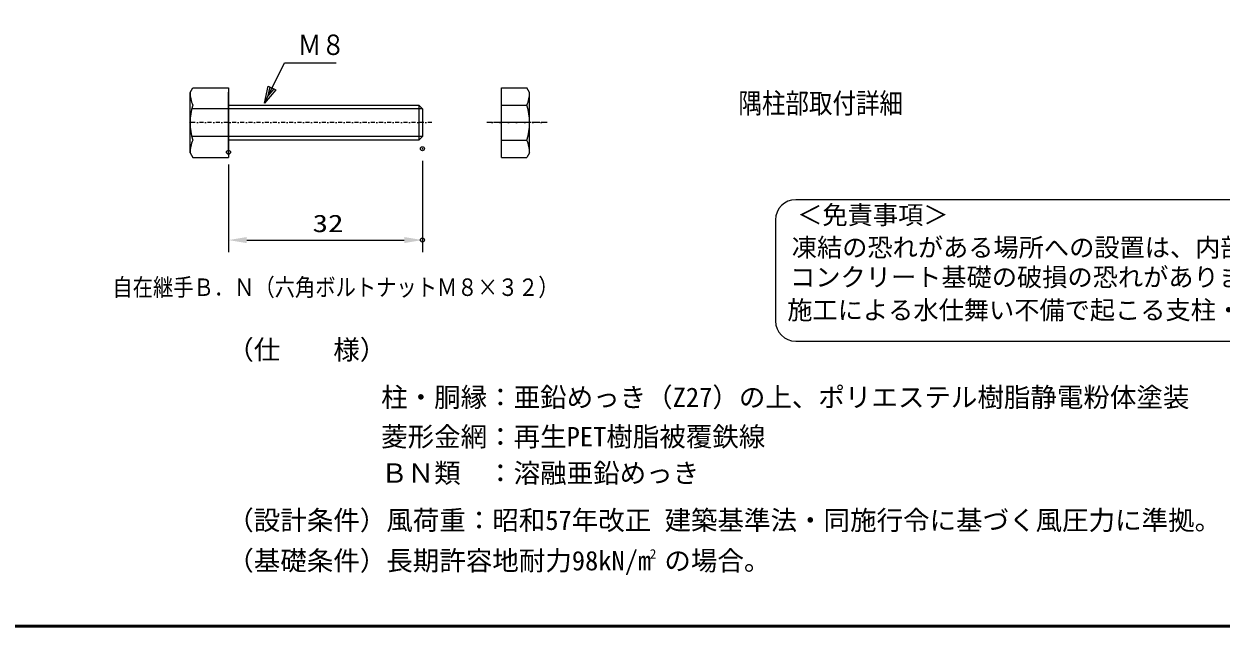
# Model space of a CAD drawing. Units: millimetres, scale not verified. Extents: x -4425 to 4425, y -3150 to 3150.
# Drawn here: x -368 to 2594, y -2925 to -1432 of the extents above; entities that cross this region are included whole.
import ezdxf
from ezdxf.enums import TextEntityAlignment as Align

# ---------------------------------------------------------------- set-up
doc = ezdxf.new("R2010")
doc.units = ezdxf.units.MM
doc.header["$LTSCALE"] = 20
doc.header["$PDMODE"] = 32
doc.header["$PDSIZE"] = 10
doc.linetypes.add('USER1', pattern=[1.01, 0.5, -0.25, 0.01, -0.25])
doc.linetypes.add('USER4', pattern=[1.125, 0.75, -0.125, 0.125, -0.125])
for name, color, linetype, lineweight in [('0-1_2', 7, 'Continuous', 25), ('0-2_1', 7, 'Continuous', 25), ('0-3_0', 7, 'Continuous', 25), ('0-B_DWGBRD-SMEC0', 2, 'Continuous', 25), ('0-E_WAKU', 7, 'Continuous', 25), ('0-F_D-TTL-TXT', 7, 'Continuous', 25)]:
    doc.layers.add(name, color=color, linetype=linetype, lineweight=lineweight)
doc.layers.add('0-9_DEFPOINTS', color=7, linetype='Continuous')
doc.styles.add('ＭＳ ゴシック', font='')
doc.styles.get('ＭＳ ゴシック').set_extended_font_data('MS Gothic')

# ---------------------------------------------------------------- blocks, each defined once
blk = doc.blocks.new('C9')
at = {"layer": '0-2_1', "color": 4}
for points in [[(93891.4, 39261), (94890.7, 41259.6), (97446.8, 41259.6)], [(94361, 39965.4), (94079.3, 39636.7), (94173.2, 40059.3)]]:
    blk.add_lwpolyline(points, dxfattribs=at)
blk.add_lwpolyline([(94454.9, 39918.4), (93891.4, 39261), (94079.3, 40106.2)], close=True, dxfattribs=at)
blk = doc.blocks.new('C75')
at = {"layer": '0-2_1', "color": 4}
for points in [[(93891.4, 39261), (94890.7, 41259.6), (97446.8, 41259.6)], [(94361, 39965.4), (94079.3, 39636.7), (94173.2, 40059.3)]]:
    blk.add_lwpolyline(points, dxfattribs=at)
blk.add_lwpolyline([(94454.9, 39918.4), (93891.4, 39261), (94079.3, 40106.2)], close=True, dxfattribs=at)

msp = doc.modelspace()

# ---------------------------------------------------------------- linework, layer by layer
at = {"layer": '0-1_2'}
for p, q in [((42.79, -1601.79), (49.47, -1590.21)), ((42.79, -1601.79), (49.47, -1590.21)), ((813.94, -1590.21), (876.37, -1590.21)), ((813.94, -1633.41), (813.94, -1590.21)), ((813.94, -1633.41), (813.94, -1590.21)), ((883.06, -1601.79), (876.37, -1590.21)), ((42.79, -1751.43), (42.79, -1601.79)), ((42.79, -1751.43), (42.79, -1601.79)), ((138.01, -1752.21), (138.01, -1601.01)), ((138.01, -1752.21), (138.01, -1601.01)), ((138.01, -1633.41), (609.37, -1633.41)), ((170.41, -1633.41), (609.37, -1633.41)), ((618.01, -1642.05), (618.01, -1711.17)), ((618.01, -1642.05), (618.01, -1711.17)), ((813.94, -1633.41), (876.37, -1633.41)), ((609.37, -1719.81), (138.01, -1719.81)), ((609.37, -1719.81), (170.41, -1719.81)), ((813.94, -1719.81), (876.37, -1719.81)), ((42.79, -1751.43), (49.47, -1763.01)), ((42.79, -1751.43), (49.47, -1763.01)), ((813.94, -1763.01), (876.37, -1763.01)), ((883.06, -1751.43), (876.37, -1763.01)), ((883.06, -1751.43), (876.37, -1763.01))]:
    msp.add_line(p, q, dxfattribs=at)
at = {"layer": '0-1_2', "color": 4}
for p, q in [((618.01, -1642.05), (47.03, -1642.05)), ((618.01, -1642.05), (166.75, -1642.05)), ((618.01, -1711.17), (47.03, -1711.17)), ((618.01, -1711.17), (166.75, -1711.17))]:
    msp.add_line(p, q, dxfattribs=at)
at = {"layer": '0-1_2'}
msp.add_lwpolyline([(883.06, -1751.43), (883.06, -1601.79), (876.37, -1590.21)], dxfattribs=at)
for centre, radius, start, end in [((120.89, -1601.79), 78.11, 179.99966, 203.88217), ((120.89, -1601.79), 78.11, 179.99966, 203.88217), ((804.95, -1601.79), 78.11, 336.11783, 0.00034), ((804.95, -1601.79), 78.11, 336.11783, 0.00034), ((185.66, -1676.61), 142.88, 162.40051, 197.59897), ((185.66, -1676.61), 142.88, 162.40051, 197.59897), ((740.18, -1676.61), 142.88, 342.40103, 17.59949), ((740.18, -1676.61), 142.88, 342.40103, 17.59949), ((120.89, -1751.43), 78.11, 156.11694, 179.99983), ((120.89, -1751.43), 78.11, 156.11694, 179.99983), ((804.95, -1751.43), 78.11, 0.00017, 23.88306), ((804.95, -1751.43), 78.11, 0.00017, 23.88306)]:
    msp.add_arc(centre, radius, start, end, dxfattribs=at)
at = {"layer": '0-2_1', "color": 4}
msp.add_line((609.37, -1633.41), (609.37, -1719.81), dxfattribs=at)
msp.add_line((609.37, -1633.41), (609.37, -1719.81), dxfattribs=at)
at = {"layer": '0-2_1'}
for p, q in [((609.37, -1633.41), (618.01, -1642.05)), ((609.37, -1633.41), (618.01, -1642.05)), ((609.37, -1719.81), (618.01, -1711.17)), ((609.37, -1719.81), (618.01, -1711.17))]:
    msp.add_line(p, q, dxfattribs=at)
at = {"layer": '0-2_1', "color": 4, "linetype": 'USER1'}
for p, q in [((641.61, -1676.61), (36.31, -1676.61)), ((926.42, -1676.61), (777, -1676.61))]:
    msp.add_line(p, q, dxfattribs=at)
at = {"layer": '0-2_1', "color": 4, "linetype": 'USER4'}
msp.add_line((926.42, -1676.61), (777, -1676.61), dxfattribs=at)
at = {"layer": '0-2_1'}
msp.add_lwpolyline([(813.94, -1763.01), (813.94, -1719.81), (813.94, -1633.41)], dxfattribs=at)
at = {"layer": '0-3_0'}
for p, q in [((49.47, -1590.21), (138.01, -1590.21)), ((49.47, -1763.01), (138.01, -1763.01))]:
    msp.add_line(p, q, dxfattribs=at)
at = {"layer": '0-9_DEFPOINTS'}
for p in [(138.01, -1749.81), (618.01, -1741.17), (618.01, -1967.22)]:
    msp.add_point(p, dxfattribs=at)
at = {"layer": '0-B_DWGBRD-SMEC0', "color": 7}
msp.add_line((138.01, -1590.21), (138.01, -1763.01), dxfattribs=at)
at = {"layer": '0-B_DWGBRD-SMEC0', "color": 1}
for p, q in [((618.01, -1771.17), (618.01, -1997.22)), ((138.01, -1779.81), (138.01, -1997.22))]:
    msp.add_line(p, q, dxfattribs=at)
at = {"layer": '0-B_DWGBRD-SMEC0'}
msp.add_line((183.01, -1967.22), (573.01, -1967.22), dxfattribs=at)
for points in [[(183.01, -1959.72), (138.01, -1967.22), (183.01, -1974.72)], [(573.01, -1959.72), (618.01, -1967.22), (573.01, -1974.72)]]:
    msp.add_solid(points, dxfattribs=at)
at = {"layer": '0-E_WAKU'}
msp.add_lwpolyline([(-4050, 2925), (4200, 2925), (4200, -2925), (-4050, -2925)], close=True, dxfattribs=at)
for points in [[(4198, 2923), (4198, -2923), (-4048, -2923)], [(4196, 2921), (4196, -2921), (-4046, -2921)]]:
    msp.add_lwpolyline(points, dxfattribs=at)
at = {"layer": '0-F_D-TTL-TXT', "color": 2}
for p, q in [((3987.37, -1867.42), (1541.82, -1867.42)), ((1491.82, -1917.42), (1491.82, -2167.42)), ((1541.82, -2217.42), (3987.37, -2217.42))]:
    msp.add_line(p, q, dxfattribs=at)
for centre, start, end in [((1541.82, -1917.42), 90, 180), ((1541.82, -2167.42), 180, 270)]:
    msp.add_arc(centre, 50, start, end, dxfattribs=at)

# ---------------------------------------------------------------- block references
at = {"layer": '0-3_0', "xscale": 0.05, "yscale": 0.05}
for name in ['C9', 'C75']:
    msp.add_blockref(name, (-4467.57, -3591.26), dxfattribs=at)

# ---------------------------------------------------------------- texts
at = {"layer": '0-2_1', "color": 4, "style": 'ＭＳ ゴシック', "width": 0.85}
for s, height, p in [('Ｍ８', 50.51, (309.51, -1524.32)), ('Ｍ８', 50.51, (309.51, -1524.32)), ('隅柱部取付詳細', 50.15, (1400.08, -1668.67)), ('自在継手Ｂ．Ｎ（六角ボルトナットＭ８×３２）', 43.3, (-149.23, -2118.59))]:
    msp.add_text(s, height=height, dxfattribs=at).set_placement(p, align=Align.BOTTOM_LEFT)
at = {"layer": '0-B_DWGBRD-SMEC0', "color": 3, "style": 'ＭＳ ゴシック', "width": 1.3}
msp.add_text('32', height=43.26, dxfattribs=at).set_placement((346.13, -1960.55), align=Align.BOTTOM_LEFT)
at = {"layer": '0-F_D-TTL-TXT', "style": 'ＭＳ ゴシック'}
for s, height, p in [('＜免責事項＞ \u3000\u3000', 45.75, (1545.53, -1941.6)), ('凍結の恐れがある場所への設置は、内部に溜まった雨水等の凍結融解により支柱の破損や', 45.75, (1532, -2022.1)), ('コンクリート基礎の破損の恐れがありますので施工時、水仕舞いを行ってください。', 45.75, (1527.89, -2095.52)), ('施工による水仕舞い不備で起こる支柱・基礎の破損について当社は責任を負いかねます。 ', 45.75, (1520.9, -2177.01)), ('（仕\u3000\u3000様）', 48.09, (135, -2277.06)), ('柱・胴縁：亜鉛めっき（Z27）の上、ポリエステル樹脂静電粉体塗装', 48.09, (515.76, -2394.68)), ('菱形金網：再生PET樹脂被覆鉄線', 48.09, (515.76, -2492.27)), ('ＢＮ類\u3000：溶融亜鉛めっき', 48.09, (515.76, -2582.36)), ('（設計条件）風荷重：昭和57年改正 建築基準法・同施行令に基づく風圧力に準拠。', 48.09, (135, -2699.11)), ('（基礎条件）長期許容地耐力98kN/m の場合。', 48.09, (135, -2799.11)), ('2', 24.05, (1180.47, -2763.3))]:
    msp.add_text(s, height=height, dxfattribs=at).set_placement(p, align=Align.BOTTOM_LEFT)

doc.saveas('drawing.dxf')
